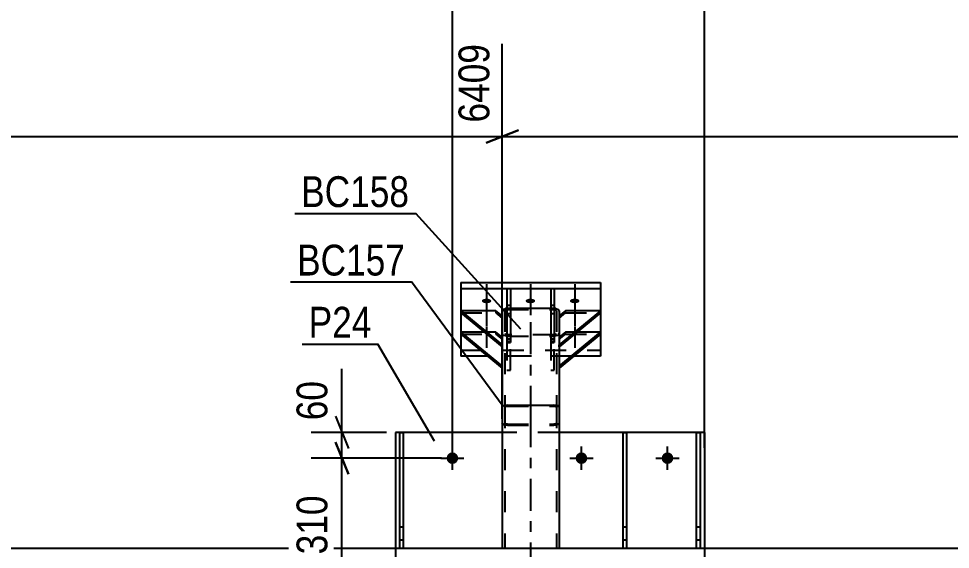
# Model space of a CAD drawing. Header units: millimetres. Extents: x -178 to 1011, y -683 to 158.
# Drawn here: x 172.4 to 259, y -240 to -190.7 of the extents above; entities that cross this region are included whole.
import ezdxf

# ---------------------------------------------------------------- set-up
doc = ezdxf.new("R2010")
doc.units = ezdxf.units.MM
doc.linetypes.add('DXK_LINE_DOT2', pattern=[3.9198, 1.9599, -1.9599])
doc.linetypes.add('DXK_LINE_DOT3', pattern=[5.9187, 2.979, -0.9799, 0.9799, -0.9799])
doc.styles.add('Arial Narrow', font='ARIALN.TTF', dxfattribs={"height": 0.2})

# ---------------------------------------------------------------- blocks, each defined once
blk = doc.blocks.new('Part-389678143-4404 - 4359')
at = {"color": 2, "linetype": 'Continuous'}
for p, q in [((217.36, -217.846), (217.396, -217.756)), ((217.36, -217.846), (217.36, -218.312)), ((217.396, -217.756), (217.501, -217.679)), ((217.501, -217.679), (217.656, -217.629)), ((217.8, -217.615), (217.656, -217.629)), ((221.88, -217.611), (218.12, -217.611)), ((222.344, -217.629), (222.2, -217.615)), ((222.344, -217.629), (222.499, -217.679)), ((222.499, -217.679), (222.603, -217.756)), ((222.603, -217.756), (222.64, -217.846)), ((222.64, -217.846), (222.64, -218.312)), ((217.36, -221.006), (217.36, -226.776)), ((222.64, -221.006), (222.64, -226.776))]:
    blk.add_line(p, q, dxfattribs=at)
at = {"color": 7, "linetype": 'DXK_LINE_DOT2'}
for p, q in [((217.36, -218.312), (217.36, -221.006)), ((217.618, -217.801), (217.6, -217.846)), ((217.6, -217.846), (217.6, -228.297)), ((217.67, -217.763), (217.618, -217.801)), ((217.748, -217.737), (217.67, -217.763)), ((217.84, -217.728), (217.748, -217.737)), ((217.84, -217.611), (217.8, -217.615)), ((218.12, -217.611), (217.84, -217.611)), ((217.84, -217.728), (222.16, -217.728)), ((222.16, -217.611), (221.88, -217.611)), ((222.2, -217.615), (222.16, -217.611)), ((222.252, -217.737), (222.16, -217.728)), ((222.33, -217.763), (222.252, -217.737)), ((222.382, -217.801), (222.33, -217.763)), ((222.4, -217.846), (222.382, -217.801)), ((222.4, -217.846), (222.4, -228.297)), ((222.64, -218.312), (222.64, -221.006)), ((217.396, -220.051), (217.36, -219.961)), ((217.501, -220.127), (217.396, -220.051)), ((217.6, -219.961), (217.618, -220.006)), ((217.618, -220.006), (217.67, -220.044)), ((217.67, -220.044), (217.748, -220.069)), ((222.252, -220.069), (222.33, -220.044)), ((222.33, -220.044), (222.344, -220.033)), ((222.344, -220.033), (222.382, -220.006)), ((222.382, -220.006), (222.4, -219.961)), ((222.603, -220.051), (222.499, -220.127)), ((222.64, -219.961), (222.603, -220.051)), ((217.656, -220.178), (217.501, -220.127)), ((217.84, -220.196), (217.656, -220.178)), ((217.748, -220.069), (217.84, -220.078)), ((222.16, -220.078), (217.84, -220.078)), ((217.84, -220.196), (222.16, -220.196)), ((222.16, -220.078), (222.252, -220.069)), ((222.344, -220.178), (222.16, -220.196)), ((222.499, -220.127), (222.344, -220.178)), ((217.396, -226.721), (217.36, -226.785)), ((217.36, -226.776), (217.36, -228.297)), ((217.501, -226.666), (217.396, -226.721)), ((217.656, -226.63), (217.501, -226.666)), ((217.6, -226.785), (217.618, -226.753)), ((217.618, -226.753), (217.67, -226.726)), ((217.84, -226.617), (217.656, -226.63)), ((217.67, -226.726), (217.748, -226.707)), ((217.748, -226.707), (217.84, -226.701)), ((217.84, -226.617), (222.16, -226.617)), ((217.84, -226.701), (222.16, -226.701)), ((222.344, -226.63), (222.16, -226.617)), ((222.16, -226.701), (222.252, -226.707)), ((222.252, -226.707), (222.33, -226.726)), ((222.33, -226.726), (222.344, -226.733)), ((222.499, -226.666), (222.344, -226.63)), ((222.344, -226.733), (222.382, -226.753)), ((222.382, -226.753), (222.4, -226.785)), ((222.603, -226.721), (222.499, -226.666)), ((222.64, -226.785), (222.603, -226.721)), ((222.64, -226.785), (222.64, -226.776)), ((222.64, -226.776), (222.64, -228.297)), ((217.36, -228.297), (217.396, -228.362)), ((217.396, -228.362), (217.501, -228.416)), ((217.501, -228.416), (217.656, -228.452)), ((217.618, -228.329), (217.6, -228.297)), ((217.67, -228.357), (217.618, -228.329)), ((217.656, -228.452), (217.84, -228.465)), ((217.748, -228.375), (217.67, -228.357)), ((217.84, -228.381), (217.748, -228.375)), ((217.84, -228.381), (222.16, -228.381)), ((217.84, -228.465), (222.16, -228.465)), ((222.252, -228.375), (222.16, -228.381)), ((222.16, -228.465), (222.344, -228.452)), ((222.33, -228.357), (222.252, -228.375)), ((222.33, -228.357), (222.344, -228.349)), ((222.344, -228.349), (222.382, -228.329)), ((222.344, -228.452), (222.499, -228.416)), ((222.382, -228.329), (222.4, -228.297)), ((222.499, -228.416), (222.603, -228.362)), ((222.603, -228.362), (222.64, -228.297))]:
    blk.add_line(p, q, dxfattribs=at)
at = {"color": 7, "linetype": 'DXK_LINE_DOT3'}
blk.add_line((220, -218.903), (220, -227.541), dxfattribs=at)
blk = doc.blocks.new('Part-389678143-4405 - 4359')
at = {"color": 7, "linetype": 'DXK_LINE_DOT2'}
for p, q in [((221.88, -220.486), (221.88, -223.354)), ((222.2, -220.486), (221.88, -220.486)), ((221.88, -220.669), (222.2, -220.669)), ((222.2, -223.354), (222.2, -220.486)), ((222.2, -222.047), (221.88, -222.047)), ((221.88, -223.354), (222.2, -223.354))]:
    blk.add_line(p, q, dxfattribs=at)
blk = doc.blocks.new('Part-389678143-4408 - 4359')
at = {"color": 2, "linetype": 'Continuous'}
for p, q in [((221.88, -215.759), (221.88, -220.769)), ((221.88, -215.759), (222.2, -215.759)), ((222.2, -215.759), (222.2, -220.769)), ((221.88, -220.769), (222.2, -220.769))]:
    blk.add_line(p, q, dxfattribs=at)
at = {"color": 7, "linetype": 'DXK_LINE_DOT2'}
for p, q in [((221.88, -217.32), (222.2, -217.32)), ((221.88, -218.084), (222.2, -218.084))]:
    blk.add_line(p, q, dxfattribs=at)
blk = doc.blocks.new('Part-389678143-4473 - 4359')
at = {"color": 2, "linetype": 'Continuous'}
for p, q in [((217.8, -215.759), (217.8, -220.769)), ((217.8, -215.759), (218.12, -215.759)), ((218.12, -215.759), (218.12, -220.769)), ((217.8, -220.769), (218.12, -220.769))]:
    blk.add_line(p, q, dxfattribs=at)
at = {"color": 7, "linetype": 'DXK_LINE_DOT2'}
for p, q in [((217.8, -217.32), (218.12, -217.32)), ((217.8, -218.084), (218.12, -218.084))]:
    blk.add_line(p, q, dxfattribs=at)
blk = doc.blocks.new('Part-389678143-4409 - 4359')
at = {"color": 2, "linetype": 'Continuous'}
for p, q in [((213.5, -215.199), (226.5, -215.199)), ((213.5, -215.199), (213.5, -217.838)), ((226.5, -215.199), (226.5, -217.838)), ((213.5, -215.759), (226.5, -215.759)), ((213.5, -218.034), (213.5, -219.811)), ((226.5, -218.035), (226.5, -219.811)), ((213.5, -220.008), (213.5, -222.047)), ((226.5, -220.008), (226.5, -222.047)), ((215.992, -222.047), (213.5, -222.047)), ((226.5, -222.047), (224.008, -222.047))]:
    blk.add_line(p, q, dxfattribs=at)
at = {"color": 7, "linetype": 'DXK_LINE_DOT2'}
for p, q in [((213.5, -217.838), (213.5, -218.034)), ((226.5, -217.838), (226.5, -218.035)), ((213.5, -219.811), (213.5, -220.008)), ((226.5, -219.811), (226.5, -220.008)), ((213.5, -221.487), (226.5, -221.487)), ((224.008, -222.047), (215.992, -222.047))]:
    blk.add_line(p, q, dxfattribs=at)
blk = doc.blocks.new('Part-389678143-4434 - 4359')
at = {"color": 2, "linetype": 'Continuous'}
for p, q in [((235.432, -239.941), (235.432, -229.141)), ((235.432, -229.141), (235.752, -229.141)), ((235.752, -229.141), (235.752, -239.941)), ((235.432, -237.941), (235.752, -237.941))]:
    blk.add_line(p, q, dxfattribs=at)
at = {"color": 7, "linetype": 'DXK_LINE_DOT2'}
for p, q in [((235.432, -239.141), (235.752, -239.141)), ((235.752, -239.941), (235.432, -239.941))]:
    blk.add_line(p, q, dxfattribs=at)
blk = doc.blocks.new('Part-389678143-4439 - 4359')
at = {"color": 2, "linetype": 'Continuous'}
for p, q in [((207.833, -239.941), (207.833, -229.141)), ((207.833, -229.141), (208.153, -229.141)), ((208.153, -229.141), (208.153, -239.941)), ((207.833, -237.941), (208.153, -237.941))]:
    blk.add_line(p, q, dxfattribs=at)
at = {"color": 7, "linetype": 'DXK_LINE_DOT2'}
for p, q in [((207.833, -239.141), (208.153, -239.141)), ((208.153, -239.941), (207.833, -239.941))]:
    blk.add_line(p, q, dxfattribs=at)
blk = doc.blocks.new('Part-389678143-4444 - 4359')
at = {"color": 2, "linetype": 'Continuous'}
for p, q in [((228.592, -239.941), (228.592, -229.141)), ((228.592, -229.141), (228.912, -229.141)), ((228.912, -229.141), (228.912, -239.941)), ((228.592, -237.941), (228.912, -237.941))]:
    blk.add_line(p, q, dxfattribs=at)
at = {"color": 7, "linetype": 'DXK_LINE_DOT2'}
for p, q in [((228.592, -239.141), (228.912, -239.141)), ((228.912, -239.941), (228.592, -239.941))]:
    blk.add_line(p, q, dxfattribs=at)
blk = doc.blocks.new('Part-389678143-4476 - 4359')
at = {"color": 2, "linetype": 'Continuous'}
for p, q in [((215.671, -219.811), (213.5, -219.811)), ((213.5, -219.811), (217.36, -222.97)), ((213.5, -219.811), (213.5, -220.008)), ((213.5, -220.008), (217.36, -223.166))]:
    blk.add_line(p, q, dxfattribs=at)
at = {"color": 7, "linetype": 'DXK_LINE_DOT2'}
for p, q in [((213.5, -220.008), (216.76, -220.008)), ((216.76, -219.811), (215.671, -219.811)), ((217.36, -220.285), (216.76, -219.811)), ((216.76, -219.811), (216.76, -220.008)), ((216.76, -220.008), (217.36, -220.482)), ((217.36, -223.166), (217.36, -220.285))]:
    blk.add_line(p, q, dxfattribs=at)
blk = doc.blocks.new('Part-389678143-4477 - 4359')
at = {"color": 7, "linetype": 'DXK_LINE_DOT2'}
for p, q in [((217.8, -220.486), (217.8, -223.354)), ((218.12, -220.486), (217.8, -220.486)), ((217.8, -220.669), (218.12, -220.669)), ((218.12, -223.354), (218.12, -220.486)), ((218.12, -222.047), (217.8, -222.047)), ((217.8, -223.354), (218.12, -223.354))]:
    blk.add_line(p, q, dxfattribs=at)
blk = doc.blocks.new('Part-389678143-4511 - 4359')
at = {"color": 2, "linetype": 'Continuous'}
for p, q in [((217.36, -226.776), (217.396, -226.711)), ((217.36, -226.776), (217.36, -239.941)), ((217.396, -226.711), (217.501, -226.656)), ((217.501, -226.656), (217.656, -226.619)), ((217.656, -226.619), (217.84, -226.607)), ((217.84, -226.607), (222.16, -226.607)), ((222.16, -226.607), (222.344, -226.619)), ((222.344, -226.619), (222.499, -226.656)), ((222.499, -226.656), (222.603, -226.711)), ((222.603, -226.711), (222.64, -226.776)), ((222.64, -226.776), (222.64, -239.941))]:
    blk.add_line(p, q, dxfattribs=at)
at = {"color": 7, "linetype": 'DXK_LINE_DOT2'}
for p, q in [((217.618, -226.743), (217.6, -226.776)), ((217.6, -226.776), (217.6, -239.941)), ((217.67, -226.716), (217.618, -226.743)), ((217.748, -226.697), (217.67, -226.716)), ((217.84, -226.691), (217.748, -226.697)), ((217.84, -226.691), (222.16, -226.691)), ((222.252, -226.697), (222.16, -226.691)), ((222.33, -226.716), (222.252, -226.697)), ((222.382, -226.743), (222.33, -226.716)), ((222.4, -226.776), (222.382, -226.743)), ((222.4, -226.776), (222.4, -239.941)), ((217.396, -228.361), (217.36, -228.296)), ((217.501, -228.416), (217.396, -228.361)), ((217.656, -228.452), (217.501, -228.416)), ((217.6, -228.296), (217.618, -228.329)), ((217.618, -228.329), (217.67, -228.356)), ((217.84, -228.465), (217.656, -228.452)), ((217.67, -228.356), (217.748, -228.374)), ((217.748, -228.374), (217.84, -228.381)), ((217.84, -228.381), (222.16, -228.381)), ((217.84, -228.465), (222.16, -228.465)), ((222.16, -228.381), (222.252, -228.374)), ((222.344, -228.452), (222.16, -228.465)), ((222.252, -228.374), (222.33, -228.356)), ((222.33, -228.356), (222.344, -228.349)), ((222.344, -228.349), (222.382, -228.329)), ((222.499, -228.416), (222.344, -228.452)), ((222.382, -228.329), (222.4, -228.296)), ((222.603, -228.361), (222.499, -228.416)), ((222.64, -228.296), (222.603, -228.361)), ((222.64, -239.941), (217.36, -239.941))]:
    blk.add_line(p, q, dxfattribs=at)
at = {"color": 7, "linetype": 'DXK_LINE_DOT3'}
blk.add_line((220, -227.536), (220, -243.941), dxfattribs=at)
blk = doc.blocks.new('Part-389678143-4516 - 4359')
at = {"color": 2, "linetype": 'Continuous'}
for p, q in [((207.833, -229.141), (207.433, -229.141)), ((207.433, -229.141), (207.433, -239.941)), ((217.36, -229.141), (208.153, -229.141)), ((228.592, -229.141), (222.64, -229.141)), ((235.432, -229.141), (228.912, -229.141)), ((236.152, -229.141), (235.752, -229.141)), ((236.152, -229.141), (236.152, -239.941)), ((207.433, -258.741), (207.433, -247.941)), ((236.152, -258.741), (236.152, -247.941)), ((207.833, -258.741), (207.433, -258.741)), ((217.36, -258.741), (208.153, -258.741)), ((228.592, -258.741), (222.64, -258.741)), ((235.432, -258.741), (228.912, -258.741)), ((236.152, -258.741), (235.752, -258.741))]:
    blk.add_line(p, q, dxfattribs=at)
at = {"color": 7, "linetype": 'DXK_LINE_DOT2'}
for p, q in [((208.153, -229.141), (207.833, -229.141)), ((222.64, -229.141), (217.36, -229.141)), ((228.912, -229.141), (228.592, -229.141)), ((235.752, -229.141), (235.432, -229.141)), ((207.433, -239.941), (207.433, -247.941)), ((236.152, -239.941), (236.152, -247.941)), ((208.153, -258.741), (207.833, -258.741)), ((222.64, -258.741), (217.36, -258.741)), ((228.912, -258.741), (228.592, -258.741)), ((235.752, -258.741), (235.432, -258.741))]:
    blk.add_line(p, q, dxfattribs=at)
blk = doc.blocks.new('Part-389678143-4523 - 4359')
at = {"color": 2, "linetype": 'Continuous'}
blk.add_line((794.201, -239.941), (-34.2, -239.941), dxfattribs=at)
blk = doc.blocks.new('Part-389678143-4604 - 4359')
at = {"color": 2, "linetype": 'Continuous'}
for p, q in [((222.64, -222.97), (226.5, -219.811)), ((226.5, -220.008), (222.64, -223.166)), ((226.5, -219.811), (224.329, -219.811)), ((226.5, -220.008), (226.5, -219.811))]:
    blk.add_line(p, q, dxfattribs=at)
at = {"color": 7, "linetype": 'DXK_LINE_DOT2'}
for p, q in [((223.24, -219.811), (222.64, -220.285)), ((222.64, -220.482), (223.24, -220.008)), ((223.24, -220.008), (223.24, -219.811)), ((224.329, -219.811), (223.24, -219.811)), ((223.24, -220.008), (226.5, -220.008)), ((222.64, -220.285), (222.64, -223.166))]:
    blk.add_line(p, q, dxfattribs=at)
blk = doc.blocks.new('Part-389678143-4607 - 4359')
at = {"color": 2, "linetype": 'Continuous'}
for p, q in [((223.24, -217.838), (222.64, -218.312)), ((226.5, -217.838), (222.64, -220.997)), ((226.5, -218.034), (222.64, -221.193)), ((222.64, -218.312), (222.64, -220.997)), ((226.5, -217.838), (223.24, -217.838)), ((226.5, -218.034), (226.5, -217.838)), ((222.64, -220.997), (222.64, -221.007))]:
    blk.add_line(p, q, dxfattribs=at)
at = {"color": 7, "linetype": 'DXK_LINE_DOT2'}
for p, q in [((222.64, -218.508), (223.24, -218.034)), ((223.24, -218.034), (223.24, -217.838)), ((223.24, -218.034), (226.5, -218.034)), ((222.64, -221.193), (222.64, -221.007))]:
    blk.add_line(p, q, dxfattribs=at)
blk = doc.blocks.new('Part-389678143-4610 - 4359')
at = {"color": 2, "linetype": 'Continuous'}
for p, q in [((216.76, -217.838), (213.5, -217.838)), ((213.5, -217.838), (217.36, -220.997)), ((213.5, -217.838), (213.5, -218.034)), ((213.5, -218.034), (217.36, -221.193)), ((217.36, -218.312), (216.76, -217.838)), ((217.36, -218.312), (217.36, -221.006))]:
    blk.add_line(p, q, dxfattribs=at)
at = {"color": 7, "linetype": 'DXK_LINE_DOT2'}
for p, q in [((213.5, -218.034), (216.76, -218.034)), ((216.76, -217.838), (216.76, -218.034)), ((216.76, -218.034), (217.36, -218.508)), ((217.36, -221.006), (217.36, -221.193))]:
    blk.add_line(p, q, dxfattribs=at)
blk = doc.blocks.new('Bolt-389678143-4711 - 4359')
at = {"linetype": 'Continuous'}
for points in [[(212.723, -231.001, -1), (212.723, -232.081, -1)], [(224.723, -231.001, -1), (224.723, -232.081, -1)], [(232.723, -231.001, -1), (232.723, -232.081, -1)]]:
    blk.add_hatch(color=1, dxfattribs=at).paths.add_polyline_path(points)
at = {"color": 1, "linetype": 'Continuous'}
for p, q in [((212.723, -232.621), (212.723, -230.461)), ((224.723, -232.621), (224.723, -230.461)), ((232.723, -232.621), (232.723, -230.461)), ((211.643, -231.541), (213.803, -231.541)), ((223.643, -231.541), (225.803, -231.541)), ((231.643, -231.541), (233.803, -231.541))]:
    blk.add_line(p, q, dxfattribs=at)
blk = doc.blocks.new('Bolt-389678143-4712 - 4359')
at = {"linetype": 'Continuous'}
for points in [[(215.9, -216.707), (215.991, -216.712), (216.079, -216.726), (216.159, -216.748), (216.227, -216.778), (216.281, -216.814), (216.318, -216.854), (216.338, -216.898), (216.338, -216.942), (216.318, -216.986), (216.281, -217.027), (216.227, -217.063), (216.159, -217.092), (216.079, -217.115), (215.991, -217.128), (215.9, -217.133), (215.808, -217.128), (215.721, -217.115), (215.641, -217.092), (215.573, -217.063), (215.519, -217.027), (215.481, -216.986), (215.462, -216.942), (215.462, -216.898), (215.481, -216.854), (215.519, -216.814), (215.573, -216.778), (215.641, -216.748), (215.721, -216.726), (215.808, -216.712)], [(219.98, -216.707), (220.071, -216.712), (220.159, -216.726), (220.239, -216.748), (220.307, -216.778), (220.361, -216.814), (220.398, -216.854), (220.418, -216.898), (220.418, -216.942), (220.398, -216.986), (220.361, -217.027), (220.307, -217.063), (220.239, -217.092), (220.159, -217.115), (220.071, -217.128), (219.98, -217.133), (219.888, -217.128), (219.801, -217.115), (219.721, -217.092), (219.653, -217.063), (219.599, -217.027), (219.561, -216.986), (219.542, -216.942), (219.542, -216.898), (219.561, -216.854), (219.599, -216.814), (219.653, -216.778), (219.721, -216.748), (219.801, -216.726), (219.888, -216.712)], [(224.1, -216.707), (224.191, -216.712), (224.279, -216.726), (224.359, -216.748), (224.427, -216.778), (224.481, -216.814), (224.518, -216.854), (224.538, -216.898), (224.538, -216.942), (224.518, -216.986), (224.481, -217.027), (224.427, -217.063), (224.359, -217.092), (224.279, -217.115), (224.191, -217.128), (224.1, -217.133), (224.008, -217.128), (223.921, -217.115), (223.841, -217.092), (223.773, -217.063), (223.719, -217.027), (223.681, -216.986), (223.662, -216.942), (223.662, -216.898), (223.681, -216.854), (223.719, -216.814), (223.773, -216.778), (223.841, -216.748), (223.921, -216.726), (224.008, -216.712)]]:
    blk.add_hatch(color=1, dxfattribs=at).paths.add_polyline_path(points)
at = {"color": 1, "linetype": 'Continuous'}
for p, q in [((215.9, -215.345), (215.9, -218.251)), ((219.98, -215.345), (219.98, -218.251)), ((224.1, -215.345), (224.1, -218.251))]:
    blk.add_line(p, q, dxfattribs=at)
at = {"color": 1, "linetype": 'DXK_LINE_DOT2'}
for p, q in [((215.9, -217.318), (215.9, -220.224)), ((224.1, -217.318), (224.1, -220.224)), ((215.9, -219.311), (215.9, -222.216)), ((219.98, -219.311), (219.98, -222.216)), ((224.1, -219.311), (224.1, -222.216))]:
    blk.add_line(p, q, dxfattribs=at)
blk = doc.blocks.new('StraightDimension-389678143-5023 - 4359')
at = {"color": 7, "linetype": 'Continuous'}
for p, q in [((202.449, -229.141), (202.449, -223.235)), ((202.449, -229.141), (202.449, -223.235)), ((201.849, -227.641), (203.049, -230.641)), ((206.593, -229.141), (199.599, -229.141)), ((202.449, -231.541), (202.449, -229.141)), ((203.049, -233.041), (201.849, -230.041)), ((211.723, -231.541), (199.599, -231.541))]:
    blk.add_line(p, q, dxfattribs=at)
at = {"color": 0}
blk.add_wipeout([(201.698, -223.76), (197.498, -223.76), (197.499, -228.616), (201.699, -228.616)], dxfattribs=at)
at = {"color": 3, "style": 'Arial Narrow'}
blk.add_text('60', height=2.8633, rotation=90.00021, dxfattribs=at).set_placement((201.099, -228.016))
blk = doc.blocks.new('StraightDimension-389678143-5052 - 4359')
at = {"color": 7, "linetype": 'Continuous'}
for p, q in [((201.849, -230.041), (203.049, -233.041)), ((211.723, -231.541), (199.599, -231.541)), ((202.449, -243.941), (202.449, -231.541)), ((203.049, -245.441), (201.849, -242.441)), ((206.433, -243.941), (199.599, -243.941))]:
    blk.add_line(p, q, dxfattribs=at)
at = {"color": 0}
blk.add_wipeout([(201.698, -234.399), (197.498, -234.399), (197.499, -241.083), (201.699, -241.083)], dxfattribs=at)
at = {"color": 3, "style": 'Arial Narrow'}
blk.add_text('310', height=2.8633, rotation=90.00021, dxfattribs=at).set_placement((201.099, -240.483))
blk = doc.blocks.new('StraightDimension-389678143-26667 - 4359')
at = {"color": 7, "linetype": 'Continuous'}
for p, q in [((217.36, -227.885), (217.36, -193.014)), ((218.86, -201.027), (215.86, -202.227)), ((217.36, -201.627), (457.001, -201.627))]:
    blk.add_line(p, q, dxfattribs=at)
blk = doc.blocks.new('StraightDimension-389678143-26668 - 4359')
at = {"color": 7, "linetype": 'Continuous'}
for p, q in [((217.36, -227.885), (217.36, -193.014)), ((-22.64, -201.627), (217.36, -201.627)), ((215.86, -202.227), (218.86, -201.027))]:
    blk.add_line(p, q, dxfattribs=at)
at = {"color": 0, "linetype": 'Continuous'}
blk.add_wipeout([(216.76, -192.414), (212.56, -192.414), (212.56, -200.927), (216.76, -200.927)], dxfattribs=at)
at = {"color": 3, "linetype": 'Continuous', "style": 'Arial Narrow'}
blk.add_text('6409', height=2.8633, rotation=90.00021, dxfattribs=at).set_placement((216.16, -200.327))
blk = doc.blocks.new('StraightDimension-389678143-46709 - 4359')
at = {"color": 7, "linetype": 'Continuous'}
blk.add_line((236.152, -230.581), (236.152, -179.027), dxfattribs=at)
blk = doc.blocks.new('StraightDimension-389678143-46710 - 4359')
at = {"color": 7, "linetype": 'Continuous'}
for p, q in [((212.723, -230.541), (212.723, -179.027)), ((236.152, -230.581), (236.152, -179.027)), ((214.223, -187.039), (211.223, -188.239)), ((234.652, -188.239), (237.652, -187.039)), ((212.723, -187.639), (236.152, -187.639))]:
    blk.add_line(p, q, dxfattribs=at)
at = {"color": 0}
blk.add_wipeout([(227.78, -186.889), (227.78, -182.689), (221.096, -182.689), (221.096, -186.889)], dxfattribs=at)
at = {"color": 3, "style": 'Arial Narrow'}
blk.add_text('586', height=2.8633, dxfattribs=at).set_placement((221.696, -186.289))
at = {"color": 0, "linetype": 'Continuous'}
blk.add_wipeout([(235.552, -178.427), (231.352, -178.427), (231.352, -186.939), (235.552, -186.939)], dxfattribs=at)
at = {"color": 3, "linetype": 'Continuous', "style": 'Arial Narrow'}
blk.add_text('6879', height=2.8633, rotation=90.00021, dxfattribs=at).set_placement((234.952, -186.339))
blk = doc.blocks.new('StraightDimension-389678143-46711 - 4359')
at = {"color": 7, "linetype": 'Continuous'}
blk.add_line((212.723, -230.541), (212.723, -179.027), dxfattribs=at)
blk = doc.blocks.new('Mark-389678143-4400 - 4359')
at = {"color": 30, "linetype": 'Continuous'}
for p in [(198.063, -208.786), (219.082, -219.531)]:
    blk.add_line(p, (209.312, -208.786), dxfattribs=at)
at = {"color": 0}
blk.add_wipeout([(208.712, -208.186), (208.712, -205.186), (198.663, -205.186), (198.663, -208.186)], dxfattribs=at)
blk.add_wipeout([(208.712, -208.186), (208.712, -205.186), (198.663, -205.186), (198.663, -208.186)], dxfattribs=at)
at = {"color": 3, "style": 'Arial Narrow'}
blk.add_text('BC158', height=2.8633, dxfattribs=at).set_placement((198.663, -208.186))
blk = doc.blocks.new('Mark-389678143-4507 - 4359')
at = {"color": 30, "linetype": 'Continuous'}
for p in [(197.683, -215.153), (217.36, -226.607)]:
    blk.add_line(p, (208.932, -215.153), dxfattribs=at)
at = {"color": 0}
blk.add_wipeout([(208.332, -214.553), (208.332, -211.553), (198.283, -211.553), (198.283, -214.553)], dxfattribs=at)
blk.add_wipeout([(208.332, -214.553), (208.332, -211.553), (198.283, -211.553), (198.283, -214.553)], dxfattribs=at)
at = {"color": 3, "style": 'Arial Narrow'}
blk.add_text('BC157', height=2.8633, dxfattribs=at).set_placement((198.283, -214.553))
blk = doc.blocks.new('Mark-389678143-4512 - 4359')
at = {"color": 30, "linetype": 'Continuous'}
for p in [(198.757, -220.929), (211.055, -229.964)]:
    blk.add_line(p, (205.805, -220.929), dxfattribs=at)
at = {"color": 0}
blk.add_wipeout([(205.205, -220.329), (205.205, -217.329), (199.357, -217.329), (199.357, -220.329)], dxfattribs=at)
blk.add_wipeout([(205.205, -220.329), (205.205, -217.329), (199.357, -217.329), (199.357, -220.329)], dxfattribs=at)
at = {"color": 3, "style": 'Arial Narrow'}
blk.add_text('P24', height=2.8633, dxfattribs=at).set_placement((199.357, -220.329))

msp = doc.modelspace()

# ---------------------------------------------------------------- block references
for name in ['Part-389678143-4409 - 4359', 'Bolt-389678143-4712 - 4359', 'Part-389678143-4473 - 4359', 'Part-389678143-4408 - 4359', 'Part-389678143-4610 - 4359', 'Part-389678143-4404 - 4359', 'Part-389678143-4607 - 4359', 'Part-389678143-4476 - 4359', 'Part-389678143-4604 - 4359', 'Part-389678143-4477 - 4359', 'Part-389678143-4405 - 4359', 'Part-389678143-4511 - 4359', 'Part-389678143-4516 - 4359', 'Part-389678143-4439 - 4359', 'Part-389678143-4444 - 4359', 'Part-389678143-4434 - 4359', 'Bolt-389678143-4711 - 4359', 'Part-389678143-4523 - 4359']:
    msp.add_blockref(name, (0, 0))

# ---------------------------------------------------------------- next in the draw order: block references
for name in ['StraightDimension-389678143-26667 - 4359', 'StraightDimension-389678143-5023 - 4359']:
    msp.add_blockref(name, (0, 0))

# ---------------------------------------------------------------- next in the draw order: block references
for name in ['StraightDimension-389678143-46709 - 4359', 'StraightDimension-389678143-5052 - 4359']:
    msp.add_blockref(name, (0, 0))

# ---------------------------------------------------------------- next in the draw order: block references
msp.add_blockref('StraightDimension-389678143-26668 - 4359', (0, 0))

# ---------------------------------------------------------------- next in the draw order: block references
msp.add_blockref('StraightDimension-389678143-46710 - 4359', (0, 0))

# ---------------------------------------------------------------- next in the draw order: block references
msp.add_blockref('StraightDimension-389678143-46711 - 4359', (0, 0))

# ---------------------------------------------------------------- next in the draw order: block references
msp.add_blockref('Mark-389678143-4400 - 4359', (0, 0))

# ---------------------------------------------------------------- next in the draw order: block references
msp.add_blockref('Mark-389678143-4507 - 4359', (0, 0))

# ---------------------------------------------------------------- next in the draw order: block references
msp.add_blockref('Mark-389678143-4512 - 4359', (0, 0))

doc.saveas('drawing.dxf')
